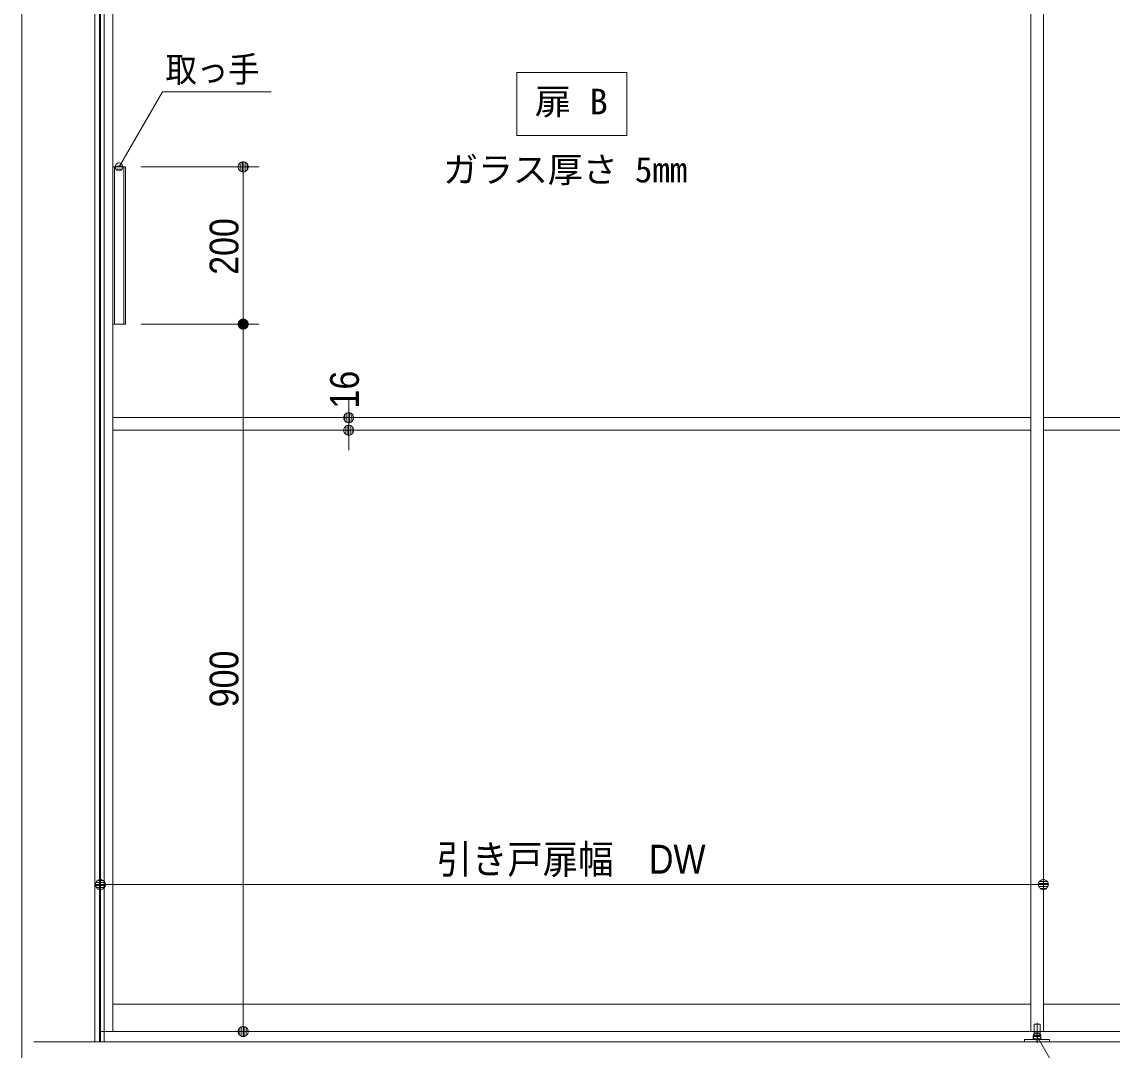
# Model space of a CAD drawing. Units: millimetres, scale not verified. Extents: x -6062 to 6062, y -3045 to 3045.
# Drawn here: x -5788 to -4400, y -2011 to -702 of the extents above; entities that cross this region are included whole.
import ezdxf
from ezdxf.enums import TextEntityAlignment as Align

# ---------------------------------------------------------------- set-up
doc = ezdxf.new("R2010")
doc.units = ezdxf.units.MM
doc.header["$LTSCALE"] = 20
for name, color, linetype, lineweight in [('0-0_2寸法-1', 7, 'Continuous', 9), ('0-1_0', 7, 'Continuous', 9), ('0-2_2寸法-2', 7, 'Continuous', 9), ('0-3_2寸法-3', 7, 'Continuous', 9), ('0-4_3一般', 7, 'Continuous', 9), ('0-5_1図面枠', 7, 'Continuous', 9)]:
    doc.layers.add(name, color=color, linetype=linetype, lineweight=lineweight)
doc.styles.add('ＭＳ ゴシック', font='')
doc.styles.add('ＭＳ Ｐゴシック', font='')
doc.styles.get('ＭＳ ゴシック').set_extended_font_data('MS Gothic')
doc.styles.get('ＭＳ Ｐゴシック').set_extended_font_data('MS PGothic')

# ---------------------------------------------------------------- blocks, each defined once
blk = doc.blocks.new('_Dot')
at = {"layer": '0-1_0'}
for p, q in [((-10, 0), (-20, 0)), ((9.78, 2), (-9.78, 2)), ((7.99, 6), (-7.99, 6)), ((9.16, -3.98), (-9.16, -3.98)), ((6, -7.98), (-6, -7.98))]:
    blk.add_line(p, q, dxfattribs=at)
for points in [[(10, 0), (9.92, 1.25), (9.69, 2.49), (9.3, 3.68), (8.76, 4.82), (8.09, 5.88), (7.29, 6.85), (6.37, 7.71), (5.36, 8.44), (4.26, 9.05), (3.09, 9.51), (1.87, 9.82), (0.63, 9.98), (-0.63, 9.98), (-1.87, 9.82), (-3.09, 9.51), (-4.26, 9.05), (-5.36, 8.44), (-6.37, 7.71), (-7.29, 6.85), (-8.09, 5.88), (-8.76, 4.82), (-9.3, 3.68), (-9.69, 2.49), (-9.92, 1.25), (-10, 0), (0, 0)], [(-10, 0), (-9.92, -1.25), (-9.69, -2.49), (-9.3, -3.68), (-8.76, -4.82), (-8.09, -5.88), (-7.29, -6.85), (-6.37, -7.71), (-5.36, -8.44), (-4.26, -9.05), (-3.09, -9.51), (-1.87, -9.82), (-0.63, -9.98), (0.63, -9.98), (1.87, -9.82), (3.09, -9.51), (4.26, -9.05), (5.36, -8.44), (6.37, -7.71), (7.29, -6.85), (8.09, -5.88), (8.76, -4.82), (9.3, -3.68), (9.69, -2.49), (9.92, -1.25), (10, 0), (0, 0)]]:
    blk.add_lwpolyline(points, close=True, dxfattribs=at)
blk = doc.blocks.new('グループ-37')
at = {"layer": '0-4_3一般'}
for p, q in [((-78000, 7000), (-78000, -40000)), ((-79696.5, -40000), (19223.5, -40000))]:
    blk.add_line(p, q, dxfattribs=at)
blk = doc.blocks.new('グループ-38')
at = {"layer": '0-4_3一般'}
for p, q in [((-77680, -39740), (-77680, 6140)), ((-54320, -39740), (-54320, 6140)), ((-54320, 6140), (-54320, -39740)), ((-54000, -39740), (-54000, 6140)), ((-54000, 6140), (-54000, -39740)), ((-77680, -17740), (-77680, -21740)), ((-77680, -17740), (-77360, -17740)), ((-77640, -21740), (-77640, -17740)), ((-77400, -21740), (-77400, -17740)), ((-54320, -24120), (-77680, -24120)), ((-30640, -24120), (-54000, -24120)), ((-54320, -24440), (-77680, -24440)), ((-30640, -24440), (-54000, -24440)), ((-77680, -39040), (-54320, -39040)), ((-54000, -39040), (-30640, -39040)), ((-54235, -39560), (-54235, -39800)), ((-54095, -39550), (-54225, -39550)), ((-54160, -40027.8), (-54160, -39520)), ((-54085, -39800), (-54085, -39560)), ((-54000, -39740), (-78000, -39740)), ((-54480, -40000), (-54480, -39942)), ((-30320, -39740), (-54320, -39740)), ((-54260, -39922), (-54260, -39862)), ((-54260, -39922), (-54260, -39942)), ((-54060, -39922), (-54260, -39922)), ((-54060, -39922), (-54260, -39922)), ((-54235, -39800), (-54085, -39800)), ((-54086, -39800), (-54234, -39800)), ((-54234, -39800), (-54234, -39862)), ((-54120, -39862), (-54060, -39862)), ((-54086, -39800), (-54086, -39862)), ((-54060, -39922), (-54060, -39862)), ((-54060, -39942), (-53840, -39942)), ((-53840, -39942), (-53840, -40000)), ((-53840, -40000), (-54480, -40000))]:
    blk.add_line(p, q, dxfattribs=at)
for points in [[(-78000, -39740), (-78000, 6140), (-54000, 6140)], [(-77680, -21740), (-77360, -21740), (-77360, -17740)], [(-54480, -39942), (-54060, -39942), (-54060, -39922)], [(-54260, -39862), (-54200, -39862), (-54120, -39862)]]:
    blk.add_lwpolyline(points, dxfattribs=at)
for centre, start, end in [((-54225, -39560), 90, 180), ((-54095, -39560), 0, 90)]:
    blk.add_arc(centre, 10, start, end, dxfattribs=at)
blk = doc.blocks.new('グループ-39')
at = {"layer": '0-4_3一般'}
for name in ['グループ-37', 'グループ-38']:
    blk.add_blockref(name, (0, 0), dxfattribs=at)
blk = doc.blocks.new('グループ-52')
at = {"layer": '0-4_3一般'}
blk.add_line((-78020, -40000), (-78020, 7000), dxfattribs=at)
blk.add_lwpolyline([(-78140, 7000), (-77900, 7000), (-77900, -40000), (-78140, -40000)], close=True, dxfattribs=at)
blk = doc.blocks.new('グループ-96')
at = {"layer": '0-5_1図面枠'}
blk.add_lwpolyline([(-80000, 55400), (80000, 55400), (80000, -55400), (-80000, -55400)], close=True, dxfattribs=at)
blk = doc.blocks.new('図面枠')
at = {"layer": '0-5_1図面枠'}
blk.add_blockref('グループ-96', (0, 0), dxfattribs=at)

msp = doc.modelspace()

# ---------------------------------------------------------------- linework, layer by layer
at = {"layer": '0-0_2寸法-1'}
for p, q in [((-5635.8, -887), (-5485.8, -887)), ((-5505.8, -1074.29), (-5505.8, -899.71)), ((-5635.6, -1087), (-5485.8, -1087)), ((-5635.6, -1087), (-5485.8, -1087)), ((-5505.8, -1099.71), (-5505.8, -1974.29)), ((-5687.5, -1780), (-5687.3, -1780)), ((-4487.5, -1780), (-4487.3, -1780)), ((-5674.79, -1800), (-4500.21, -1800)), ((-5635.8, -1987), (-5485.8, -1987))]:
    msp.add_line(p, q, dxfattribs=at)
at = {"layer": '0-2_2寸法-2'}
for p, q in [((-5371.5, -1193.29), (-5371.5, -1180.58)), ((-5371.5, -1206), (-5371.5, -1222)), ((-5351.5, -1206), (-5351.3, -1206)), ((-5371.5, -1234.71), (-5371.5, -1247.42)), ((-5351.5, -1222), (-5351.3, -1222))]:
    msp.add_line(p, q, dxfattribs=at)
at = {"layer": '0-3_2寸法-3'}
for p, q in [((-5658.91, -886.01), (-5668.69, -886.01)), ((-5663.63, -882.01), (-5663.97, -882.01)), ((-5663.63, -882.01), (-5663.97, -882.01)), ((-5659.8, -890.01), (-5667.8, -890.01)), ((-4490.6, -1992.11), (-4500.4, -1992.11)), ((-4491.5, -1996.11), (-4499.5, -1996.11)), ((-4495.31, -1988.11), (-4495.69, -1988.11)), ((-4495.31, -1988.11), (-4495.69, -1988.11))]:
    msp.add_line(p, q, dxfattribs=at)
msp.add_lwpolyline([(-5157.5, -767), (-5017.5, -767), (-5017.5, -847), (-5157.5, -847)], close=True, dxfattribs=at)
for points in [[(-5663.8, -887), (-5608.56, -791.33), (-5470.04, -791.33)], [(-4495.5, -1993.1), (-4376.05, -2200), (-4060.03, -2200)]]:
    msp.add_lwpolyline(points, dxfattribs=at)
for centre in [(-5663.8, -887), (-5663.8, -887), (-4495.5, -1993.1), (-4495.5, -1993.1)]:
    msp.add_circle(centre, 5.01, dxfattribs=at)

# ---------------------------------------------------------------- block references
at = {"layer": '0-0_2寸法-1', "xscale": 0.6356201, "yscale": 0.6356201}
for p, rotation in [((-5505.8, -887), 90), ((-5505.8, -1087), 270), ((-5505.8, -1087), 90), ((-5687.5, -1800), 180), ((-5505.8, -1987), 270)]:
    msp.add_blockref('_Dot', p, dxfattribs=dict(at, rotation=rotation))
msp.add_blockref('_Dot', (-4487.5, -1800), dxfattribs=at)
at = {"layer": '0-2_2寸法-2', "xscale": 0.6356201, "yscale": 0.6356201}
for p, rotation in [((-5371.5, -1206), 270), ((-5371.5, -1222), 90)]:
    msp.add_blockref('_Dot', p, dxfattribs=dict(at, rotation=rotation))
at = {"layer": '0-4_3一般', "xscale": 0.05, "yscale": 0.05}
for name in ['グループ-39', 'グループ-52']:
    msp.add_blockref(name, (-1787.5, 0), dxfattribs=at)
at = {"layer": '0-5_1図面枠', "xscale": 0.05, "yscale": 0.05}
msp.add_blockref('図面枠', (-1787.5, 0), dxfattribs=at)

# ---------------------------------------------------------------- texts
at = {"layer": '0-0_2寸法-1', "style": 'ＭＳ Ｐゴシック', "width": 0.9}
for s, p in [('200', (-5500.84, -1024.28)), ('900', (-5500.84, -1574.38))]:
    msp.add_text(s, height=36.66, rotation=90, dxfattribs=at).set_placement(p, align=Align.BOTTOM_LEFT)
msp.add_text('引き戸扉幅\u3000DW', height=36.69, dxfattribs=at).set_placement((-5259.66, -1797.07), align=Align.BOTTOM_LEFT)
at = {"layer": '0-2_2寸法-2', "style": 'ＭＳ Ｐゴシック', "width": 0.9}
msp.add_text('16', height=36.66, rotation=90, dxfattribs=at).set_placement((-5347.53, -1194.33), align=Align.BOTTOM_LEFT)
at = {"layer": '0-3_2寸法-3', "style": 'ＭＳ ゴシック'}
for s, width, p in [('取っ手', 0.9, (-5604.71, -788.94)), ('扉 B', 1.05, (-5134.86, -829.87))]:
    msp.add_text(s, height=32.55, dxfattribs=dict(at, width=width)).set_placement(p, align=Align.BOTTOM_LEFT)
msp.add_text('ガラス厚さ 5mm', height=32.55, dxfattribs=at).set_placement((-5251.29, -916.45), align=Align.BOTTOM_LEFT)

doc.saveas('drawing.dxf')
